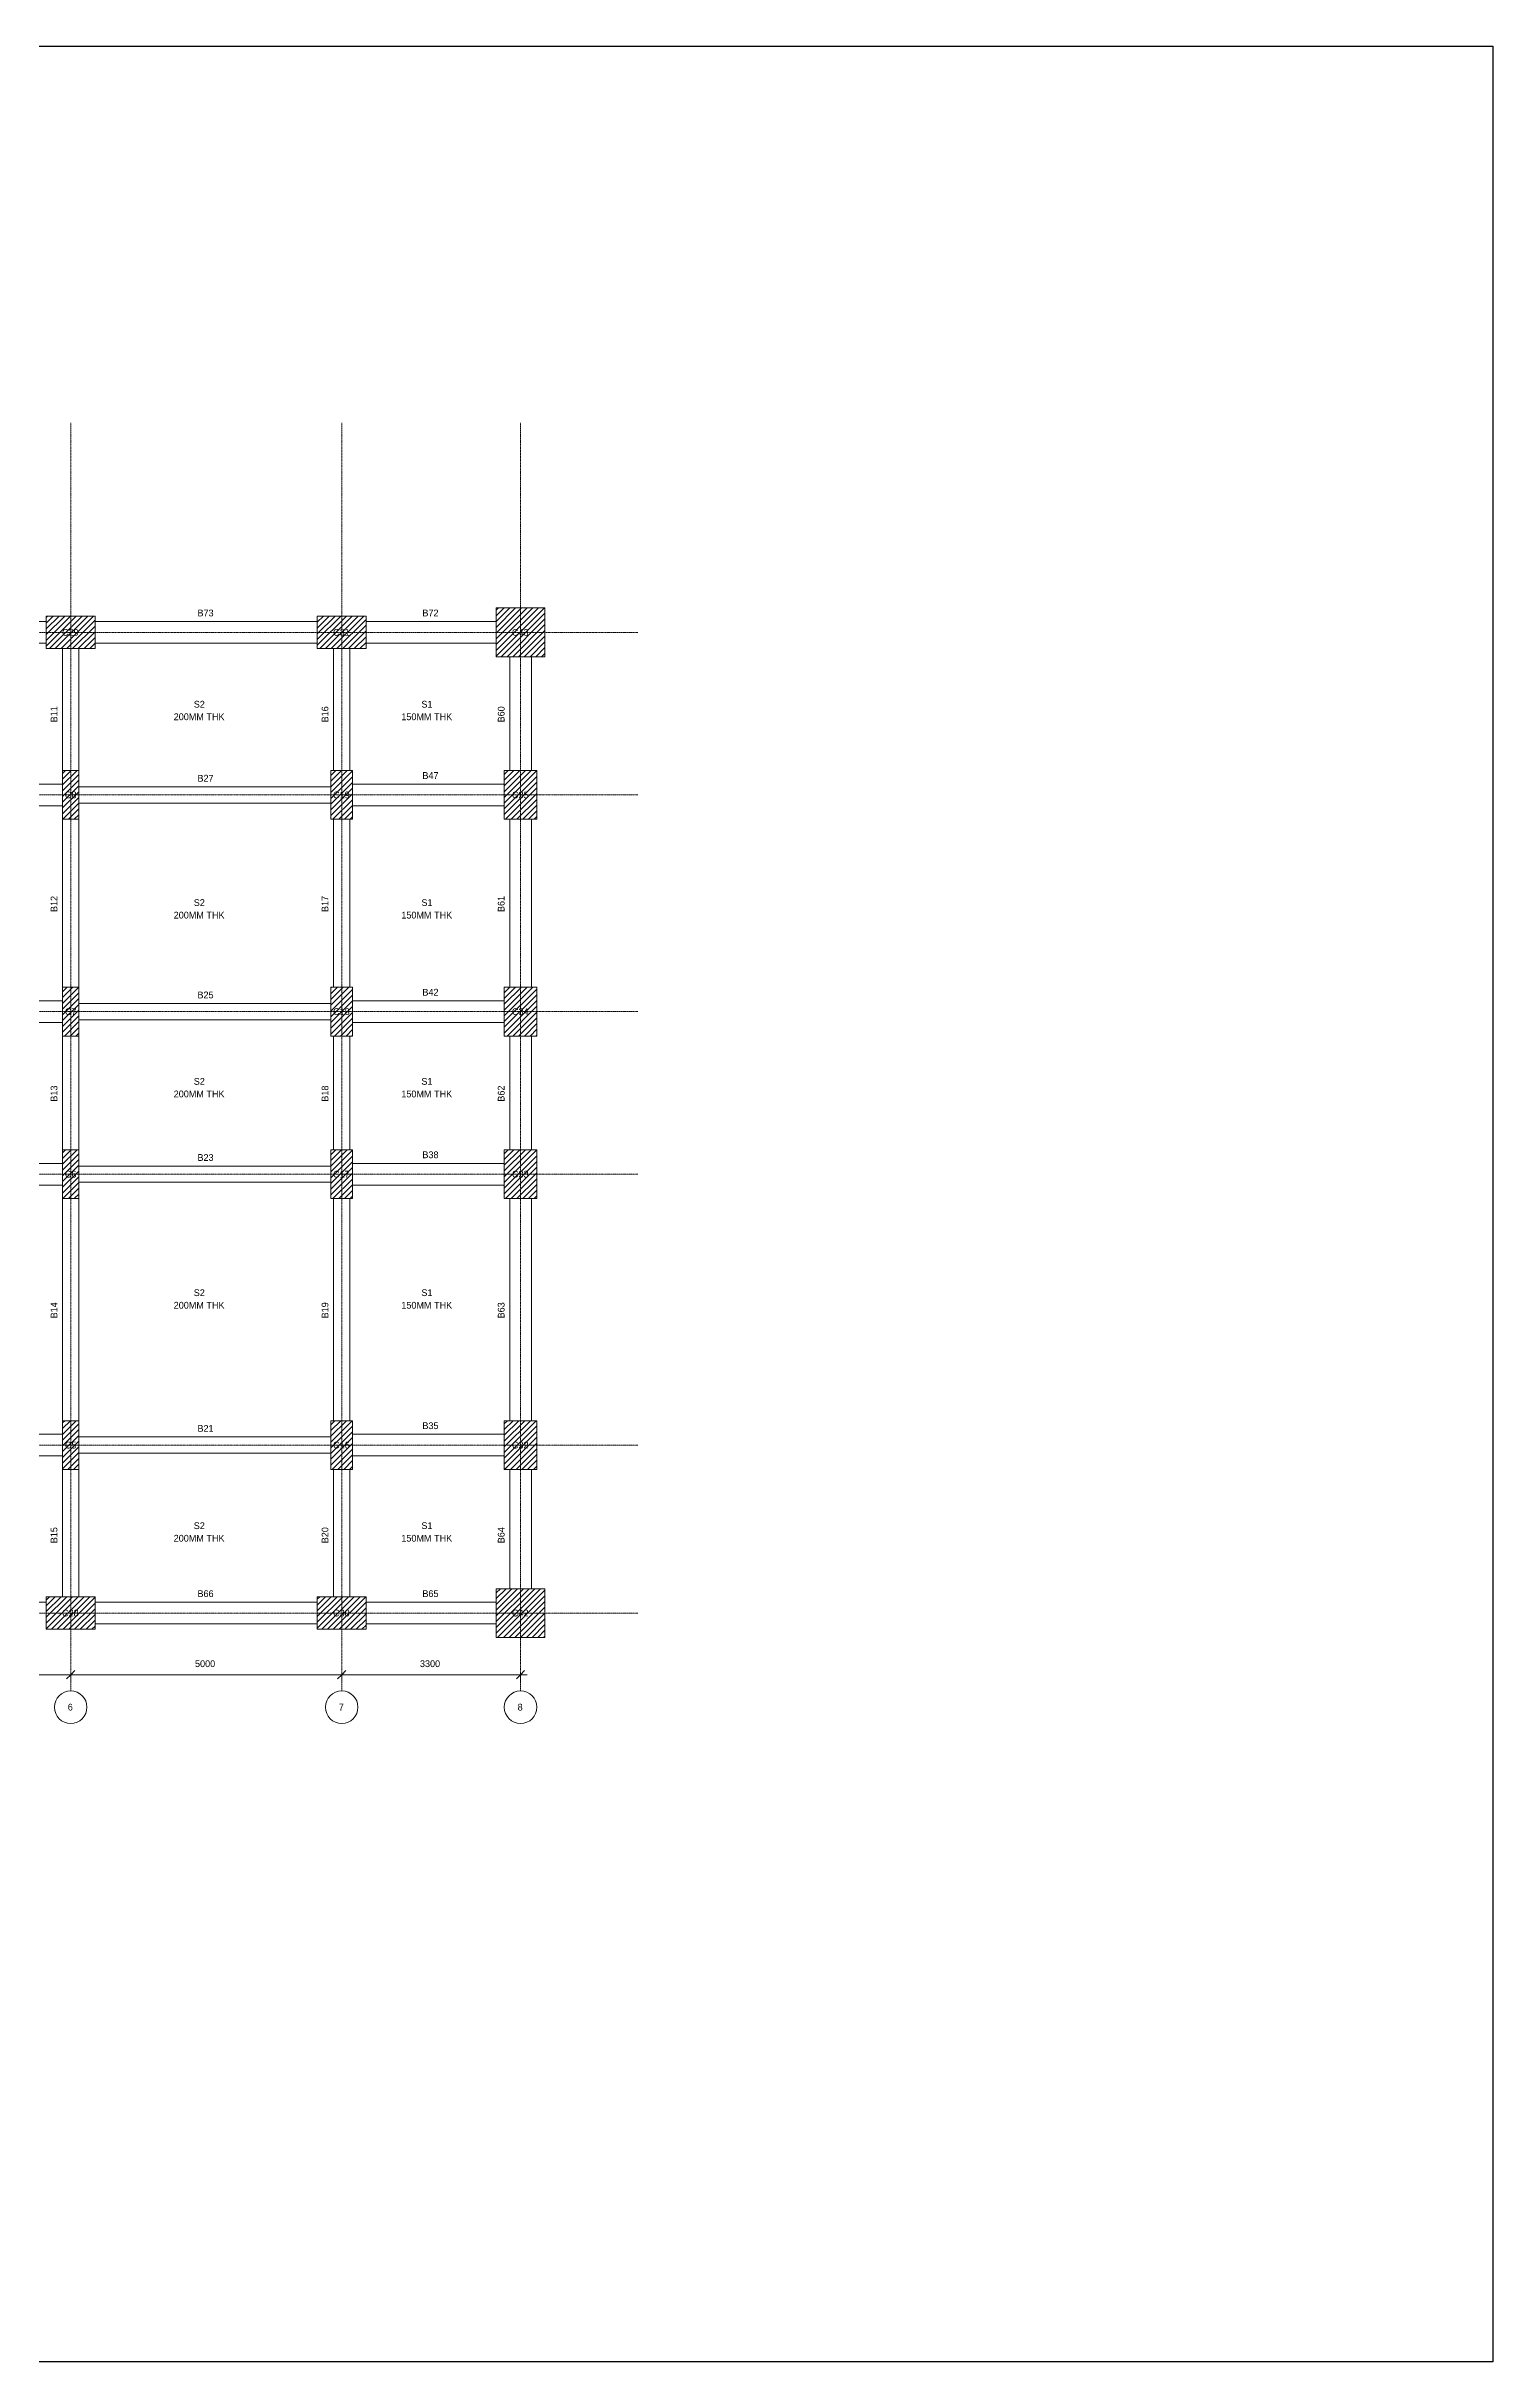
# Model space of a CAD drawing. Header units: millimetres. Extents: x -63539 to 256175, y -13917 to 28816.
# Drawn here: x 19550 to 46235, y -13917 to 28816 of the extents above; entities that cross this region are included whole.
import ezdxf

# ---------------------------------------------------------------- set-up
doc = ezdxf.new("R2010")
doc.units = ezdxf.units.MM
doc.linetypes.add('Grid Line', pattern=[22.225, 12.7, -3.175, 3.175, -3.175])
for name, color, linetype, lineweight in [('A-ANNO-DIMS', 211, 'Continuous', 9), ('A-ANNO-DIMS-50', 211, 'Continuous', 9), ('A-FLOR-IDEN', 11, 'Continuous', 9), ('Boundary', 40, 'Continuous', 30), ('S-BEAM', 12, 'Continuous', 18), ('S-BEAM-IDEN', 2, 'Continuous', 9), ('S-COLS', 52, 'Continuous', 18), ('S-COLS-IDEN', 171, 'Continuous', 9), ('S-GRID', 9, 'Continuous', 9), ('S-GRID-IDEN', 9, 'Continuous', 9)]:
    doc.layers.add(name, color=color, linetype=linetype, lineweight=lineweight)
doc.styles.add('JetBrains Mono', font='JetBrainsMono-VariableFont_wght.ttf', dxfattribs={"height": 125})
doc.dimstyles.new('Diagonal_-_2_5mm_JetBrains_Mono', dxfattribs={"dimscale": 304.8, "dimtxt": 176.918969, "dimasz": 0.492126, "dimexe": 0.393701, "dimexo": 0.246063, "dimgap": 0.287073, "dimtad": 1, "dimdec": 0, "dimzin": 0, "dimdsep": 46, "dimtxsty": 'JetBrains Mono', "dimblk1": 'OBLIQUE', "dimblk2": 'OBLIQUE', "dimsah": 1, "dimcen": 0.09, "dimdle": 0.393701, "dimazin": 0, "dimtfac": 1, "dimtdec": 4, "dimtix": 1, "dimtmove": 0, "dimatfit": 3, "dimfxl": 1, "dimtvp": 1, "dimtfill": 1, "dimtolj": 1, "dimtzin": 0, "dimarcsym": 2})
pattern_1 = [(45, (0, 0), (-53.03301, 53.03301), [])]

# ---------------------------------------------------------------- blocks, each defined once
blk = doc.blocks.new('Grid - M_Grid Head - Circle-24584-01 1st Floor Lvl_')
at = {"layer": 'S-GRID-IDEN'}
blk.add_circle((0, 0), 6, dxfattribs=at)
blk = doc.blocks.new('DIMBLOCK5-01 1st Floor Lvl_')
at = {"layer": 'A-ANNO-DIMS-50', "lineweight": 35, "transparency": 16777216}
for p, q in [((17000, -1237), (16925, -1312)), ((17000, -1237), (17075, -1162)), ((20000, -1237), (19925, -1312)), ((20000, -1237), (20075, -1162))]:
    blk.add_line(p, q, dxfattribs=at)
at = {"layer": 'A-ANNO-DIMS-50', "transparency": 16777216}
for p, q in [((17000, -1237), (17000, -1206)), ((17000, -1237), (20000, -1237)), ((17000, -1237), (17000, -1357)), ((20000, -1237), (20000, -1206)), ((20000, -1237), (20000, -1357))]:
    blk.add_line(p, q, dxfattribs=at)
at = {"layer": 'A-ANNO-DIMS-50', "color": 0, "transparency": 16777216, "insert": (18293, -972), "char_height": 125, "width": 496.29, "attachment_point": 1, "line_spacing_factor": 1.102871, "style": 'JetBrains Mono', "bg_fill": 3, "box_fill_scale": 1.25, "bg_fill_color": 9, "bg_fill_true_color": 13158600, "bg_fill_transparency": 0}
blk.add_mtext('3000', dxfattribs=at)
blk = doc.blocks.new('_Oblique')
at = {"color": 0, "linetype": 'ByBlock', "lineweight": -2}
blk.add_line((-0.5, -0.5), (0.5, 0.5), dxfattribs=at)
blk = doc.blocks.new('DIMBLOCK6-01 1st Floor Lvl_')
at = {"layer": 'A-ANNO-DIMS-50', "lineweight": 35, "transparency": 16777216}
for p, q in [((20000, -1237), (19925, -1312)), ((20000, -1237), (20075, -1162)), ((25000, -1237), (24925, -1312)), ((25000, -1237), (25075, -1162))]:
    blk.add_line(p, q, dxfattribs=at)
at = {"layer": 'A-ANNO-DIMS-50', "transparency": 16777216}
for p, q in [((20000, -1237), (20000, -1206)), ((20000, -1237), (25000, -1237)), ((20000, -1237), (20000, -1357)), ((25000, -1237), (25000, -1206)), ((25000, -1237), (25000, -1357))]:
    blk.add_line(p, q, dxfattribs=at)
at = {"layer": 'A-ANNO-DIMS-50', "color": 0, "transparency": 16777216, "insert": (22293, -972), "char_height": 125, "width": 496.29, "attachment_point": 1, "line_spacing_factor": 1.102871, "style": 'JetBrains Mono', "bg_fill": 3, "box_fill_scale": 1.25, "bg_fill_color": 9, "bg_fill_true_color": 13158600, "bg_fill_transparency": 0}
blk.add_mtext('5000', dxfattribs=at)
blk = doc.blocks.new('DIMBLOCK7-01 1st Floor Lvl_')
at = {"layer": 'A-ANNO-DIMS-50', "lineweight": 35, "transparency": 16777216}
for p, q in [((25000, -1237), (24925, -1312)), ((25000, -1237), (25075, -1162)), ((28300, -1237), (28225, -1312)), ((28300, -1237), (28375, -1162))]:
    blk.add_line(p, q, dxfattribs=at)
at = {"layer": 'A-ANNO-DIMS-50', "transparency": 16777216}
for p, q in [((25000, -1237), (25000, -1206)), ((25000, -1237), (28420, -1237)), ((25000, -1237), (25000, -1357)), ((28300, -1237), (28300, -1206)), ((28300, -1237), (28300, -1357))]:
    blk.add_line(p, q, dxfattribs=at)
at = {"layer": 'A-ANNO-DIMS-50', "color": 0, "transparency": 16777216, "insert": (26443, -972), "char_height": 125, "width": 496.29, "attachment_point": 1, "line_spacing_factor": 1.102871, "style": 'JetBrains Mono', "bg_fill": 3, "box_fill_scale": 1.25, "bg_fill_color": 9, "bg_fill_true_color": 13158600, "bg_fill_transparency": 0}
blk.add_mtext('3300', dxfattribs=at)

msp = doc.modelspace()

# ---------------------------------------------------------------- hatches: boundary and pattern name
at = {"layer": 'S-COLS'}
h = msp.add_hatch(dxfattribs=at)
h.set_pattern_fill('FP_1', color=8, style=0, pattern_type=2)
h.set_pattern_definition(pattern_1)
h.paths.add_polyline_path([(28750, 17550), (28750, 18450), (27850, 18450), (27850, 17550)])
h = msp.add_hatch(dxfattribs=at)
h.set_pattern_fill('FP_1', color=8, style=0, pattern_type=2)
h.set_pattern_definition(pattern_1)
h.paths.add_polyline_path([(20450, 17700), (20450, 18300), (19550, 18300), (19550, 17700)])
h = msp.add_hatch(dxfattribs=at)
h.set_pattern_fill('FP_1', color=8, style=0, pattern_type=2)
h.set_pattern_definition(pattern_1)
h.paths.add_polyline_path([(25450, 17700), (25450, 18300), (24550, 18300), (24550, 17700)])
h = msp.add_hatch(dxfattribs=at)
h.set_pattern_fill('FP_1', color=8, style=0, pattern_type=2)
h.set_pattern_definition(pattern_1)
h.paths.add_polyline_path([(20150, 14550), (20150, 15450), (19850, 15450), (19850, 14550)])
h = msp.add_hatch(dxfattribs=at)
h.set_pattern_fill('FP_1', color=8, style=0, pattern_type=2)
h.set_pattern_definition(pattern_1)
h.paths.add_polyline_path([(25200, 14550), (25200, 15450), (24800, 15450), (24800, 14550)])
h = msp.add_hatch(dxfattribs=at)
h.set_pattern_fill('FP_1', color=8, style=0, pattern_type=2)
h.set_pattern_definition(pattern_1)
h.paths.add_polyline_path([(28600, 14550), (28600, 15450), (28000, 15450), (28000, 14550)])
h = msp.add_hatch(dxfattribs=at)
h.set_pattern_fill('FP_1', color=8, style=0, pattern_type=2)
h.set_pattern_definition(pattern_1)
h.paths.add_polyline_path([(20150, 10550), (20150, 11450), (19850, 11450), (19850, 10550)])
h = msp.add_hatch(dxfattribs=at)
h.set_pattern_fill('FP_1', color=8, style=0, pattern_type=2)
h.set_pattern_definition(pattern_1)
h.paths.add_polyline_path([(25200, 10550), (25200, 11450), (24800, 11450), (24800, 10550)])
h = msp.add_hatch(dxfattribs=at)
h.set_pattern_fill('FP_1', color=8, style=0, pattern_type=2)
h.set_pattern_definition(pattern_1)
h.paths.add_polyline_path([(28600, 10550), (28600, 11450), (28000, 11450), (28000, 10550)])
h = msp.add_hatch(dxfattribs=at)
h.set_pattern_fill('FP_1', color=8, style=0, pattern_type=2)
h.set_pattern_definition(pattern_1)
h.paths.add_polyline_path([(20150, 7550), (20150, 8450), (19850, 8450), (19850, 7550)])
h = msp.add_hatch(dxfattribs=at)
h.set_pattern_fill('FP_1', color=8, style=0, pattern_type=2)
h.set_pattern_definition(pattern_1)
h.paths.add_polyline_path([(25200, 7550), (25200, 8450), (24800, 8450), (24800, 7550)])
h = msp.add_hatch(dxfattribs=at)
h.set_pattern_fill('FP_1', color=8, style=0, pattern_type=2)
h.set_pattern_definition(pattern_1)
h.paths.add_polyline_path([(28600, 7550), (28600, 8450), (28000, 8450), (28000, 7550)])
h = msp.add_hatch(dxfattribs=at)
h.set_pattern_fill('FP_1', color=8, style=0, pattern_type=2)
h.set_pattern_definition(pattern_1)
h.paths.add_polyline_path([(20150, 2550), (20150, 3450), (19850, 3450), (19850, 2550)])
h = msp.add_hatch(dxfattribs=at)
h.set_pattern_fill('FP_1', color=8, style=0, pattern_type=2)
h.set_pattern_definition(pattern_1)
h.paths.add_polyline_path([(25200, 2550), (25200, 3450), (24800, 3450), (24800, 2550)])
h = msp.add_hatch(dxfattribs=at)
h.set_pattern_fill('FP_1', color=8, style=0, pattern_type=2)
h.set_pattern_definition(pattern_1)
h.paths.add_polyline_path([(28600, 2550), (28600, 3450), (28000, 3450), (28000, 2550)])
h = msp.add_hatch(dxfattribs=at)
h.set_pattern_fill('FP_1', color=8, style=0, pattern_type=2)
h.set_pattern_definition(pattern_1)
h.paths.add_polyline_path([(20450, -400), (20450, 200), (19550, 200), (19550, -400)])
h = msp.add_hatch(dxfattribs=at)
h.set_pattern_fill('FP_1', color=8, style=0, pattern_type=2)
h.set_pattern_definition(pattern_1)
h.paths.add_polyline_path([(25450, -400), (25450, 200), (24550, 200), (24550, -400)])
h = msp.add_hatch(dxfattribs=at)
h.set_pattern_fill('FP_1', color=8, style=0, pattern_type=2)
h.set_pattern_definition(pattern_1)
h.paths.add_polyline_path([(28750, -550), (28750, 350), (27850, 350), (27850, -550)])

# ---------------------------------------------------------------- linework, layer by layer
at = {"layer": 'S-BEAM'}
for p, q in [((19550, 18200), (17450, 18200)), ((19550, 17800), (19550, 18200)), ((20450, 18200), (20450, 17800)), ((24550, 18200), (20450, 18200)), ((24550, 17800), (24550, 18200)), ((25450, 18200), (25450, 17800)), ((27850, 18200), (25450, 18200)), ((27850, 17800), (27850, 18200)), ((17450, 17800), (19550, 17800)), ((20150, 17700), (19850, 17700)), ((19850, 17700), (19850, 15450)), ((20150, 15450), (20150, 17700)), ((20450, 17800), (24550, 17800)), ((25150, 17700), (24850, 17700)), ((24850, 17700), (24850, 15450)), ((25150, 15450), (25150, 17700)), ((25450, 17800), (27850, 17800)), ((28500, 17550), (28100, 17550)), ((28100, 17550), (28100, 15450)), ((28500, 15450), (28500, 17550)), ((19850, 15450), (20150, 15450)), ((24850, 15450), (25150, 15450)), ((28100, 15450), (28500, 15450)), ((19850, 15200), (17403.1, 15200)), ((19850, 14800), (19850, 15200)), ((20150, 15150), (20150, 14850)), ((24800, 15150), (20150, 15150)), ((24800, 14850), (24800, 15150)), ((25200, 15200), (25200, 14800)), ((28000, 15200), (25200, 15200)), ((28000, 14800), (28000, 15200)), ((17403.1, 14800), (19850, 14800)), ((20150, 14550), (19850, 14550)), ((19850, 14550), (19850, 11450)), ((20150, 14850), (24800, 14850)), ((20150, 11450), (20150, 14550)), ((25150, 14550), (24850, 14550)), ((24850, 14550), (24850, 11450)), ((25150, 11450), (25150, 14550)), ((25200, 14800), (28000, 14800)), ((28500, 14550), (28100, 14550)), ((28100, 14550), (28100, 11450)), ((28500, 11450), (28500, 14550)), ((19850, 11200), (17403.1, 11200)), ((19850, 11450), (20150, 11450)), ((19850, 10800), (19850, 11200)), ((20150, 11150), (20150, 10850)), ((24800, 11150), (20150, 11150)), ((24800, 10850), (24800, 11150)), ((24850, 11450), (25150, 11450)), ((25200, 11200), (25200, 10800)), ((28000, 11200), (25200, 11200)), ((28000, 10800), (28000, 11200)), ((28100, 11450), (28500, 11450)), ((17403.1, 10800), (19850, 10800)), ((20150, 10850), (24800, 10850)), ((25200, 10800), (28000, 10800)), ((20150, 10550), (19850, 10550)), ((19850, 10550), (19850, 8450)), ((20150, 8450), (20150, 10550)), ((25150, 10550), (24850, 10550)), ((24850, 10550), (24850, 8450)), ((25150, 8450), (25150, 10550)), ((28500, 10550), (28100, 10550)), ((28100, 10550), (28100, 8450)), ((28500, 8450), (28500, 10550)), ((19850, 8200), (17450, 8200)), ((19850, 8450), (20150, 8450)), ((19850, 7800), (19850, 8200)), ((20150, 8150), (20150, 7850)), ((24800, 8150), (20150, 8150)), ((24800, 7850), (24800, 8150)), ((24850, 8450), (25150, 8450)), ((25200, 8200), (25200, 7800)), ((28000, 8200), (25200, 8200)), ((28000, 7800), (28000, 8200)), ((28100, 8450), (28500, 8450)), ((17450, 7800), (19850, 7800)), ((20150, 7850), (24800, 7850)), ((25200, 7800), (28000, 7800)), ((20150, 7550), (19850, 7550)), ((19850, 7550), (19850, 3450)), ((20150, 3450), (20150, 7550)), ((25150, 7550), (24850, 7550)), ((24850, 7550), (24850, 3450)), ((25150, 3450), (25150, 7550)), ((28500, 7550), (28100, 7550)), ((28100, 7550), (28100, 3450)), ((28500, 3450), (28500, 7550)), ((19850, 3450), (20150, 3450)), ((24850, 3450), (25150, 3450)), ((28100, 3450), (28500, 3450)), ((19850, 3200), (17200, 3200)), ((19850, 2800), (19850, 3200)), ((20150, 3150), (20150, 2850)), ((24800, 3150), (20150, 3150)), ((24800, 2850), (24800, 3150)), ((25200, 3200), (25200, 2800)), ((28000, 3200), (25200, 3200)), ((28000, 2800), (28000, 3200)), ((17200, 2800), (19850, 2800)), ((20150, 2850), (24800, 2850)), ((25200, 2800), (28000, 2800)), ((20150, 2550), (19850, 2550)), ((19850, 2550), (19850, 200)), ((20150, 200), (20150, 2550)), ((25150, 2550), (24850, 2550)), ((24850, 2550), (24850, 200)), ((25150, 200), (25150, 2550)), ((28500, 2550), (28100, 2550)), ((28100, 2550), (28100, 350)), ((28500, 350), (28500, 2550)), ((19550, 100), (17200, 100)), ((19550, -300), (19550, 100)), ((19850, 200), (20150, 200)), ((20450, 100), (20450, -300)), ((24550, 100), (20450, 100)), ((24550, -300), (24550, 100)), ((24850, 200), (25150, 200)), ((25450, 100), (25450, -300)), ((27850, 100), (25450, 100)), ((27850, -300), (27850, 100)), ((28100, 350), (28500, 350)), ((20450, -300), (24550, -300)), ((25450, -300), (27850, -300))]:
    msp.add_line(p, q, dxfattribs=at)
at = {"layer": 'S-COLS'}
for p, q in [((27850, 18450), (28750, 18450)), ((27850, 17550), (27850, 18450)), ((28750, 18450), (28750, 17550)), ((19550, 18300), (20450, 18300)), ((19550, 17700), (19550, 18300)), ((20450, 18300), (20450, 17700)), ((24550, 18300), (25450, 18300)), ((24550, 17700), (24550, 18300)), ((25450, 18300), (25450, 17700)), ((20450, 17700), (19550, 17700)), ((25450, 17700), (24550, 17700)), ((28750, 17550), (27850, 17550)), ((19850, 15450), (20150, 15450)), ((19850, 14550), (19850, 15450)), ((20150, 15450), (20150, 14550)), ((24800, 15450), (25200, 15450)), ((24800, 14550), (24800, 15450)), ((25200, 15450), (25200, 14550)), ((28000, 15450), (28600, 15450)), ((28000, 14550), (28000, 15450)), ((28600, 15450), (28600, 14550)), ((20150, 14550), (19850, 14550)), ((25200, 14550), (24800, 14550)), ((28600, 14550), (28000, 14550)), ((19850, 11450), (20150, 11450)), ((19850, 10550), (19850, 11450)), ((20150, 11450), (20150, 10550)), ((24800, 11450), (25200, 11450)), ((24800, 10550), (24800, 11450)), ((25200, 11450), (25200, 10550)), ((28000, 11450), (28600, 11450)), ((28000, 10550), (28000, 11450)), ((28600, 11450), (28600, 10550)), ((20150, 10550), (19850, 10550)), ((25200, 10550), (24800, 10550)), ((28600, 10550), (28000, 10550)), ((19850, 8450), (20150, 8450)), ((19850, 7550), (19850, 8450)), ((20150, 8450), (20150, 7550)), ((24800, 8450), (25200, 8450)), ((24800, 7550), (24800, 8450)), ((25200, 8450), (25200, 7550)), ((28000, 8450), (28600, 8450)), ((28000, 7550), (28000, 8450)), ((28600, 8450), (28600, 7550)), ((20150, 7550), (19850, 7550)), ((25200, 7550), (24800, 7550)), ((28600, 7550), (28000, 7550)), ((19850, 3450), (20150, 3450)), ((19850, 2550), (19850, 3450)), ((20150, 3450), (20150, 2550)), ((24800, 3450), (25200, 3450)), ((24800, 2550), (24800, 3450)), ((25200, 3450), (25200, 2550)), ((28000, 3450), (28600, 3450)), ((28000, 2550), (28000, 3450)), ((28600, 3450), (28600, 2550)), ((20150, 2550), (19850, 2550)), ((25200, 2550), (24800, 2550)), ((28600, 2550), (28000, 2550)), ((19550, 200), (20450, 200)), ((19550, -400), (19550, 200)), ((20450, 200), (20450, -400)), ((24550, 200), (25450, 200)), ((24550, -400), (24550, 200)), ((25450, 200), (25450, -400)), ((27850, 350), (28750, 350)), ((27850, -550), (27850, 350)), ((28750, 350), (28750, -550)), ((20450, -400), (19550, -400)), ((25450, -400), (24550, -400)), ((28750, -550), (27850, -550))]:
    msp.add_line(p, q, dxfattribs=at)
at = {"layer": 'S-GRID', "linetype": 'Grid Line'}
for p, q in [((30464.7, 18000), (-1522.2, 18000)), ((30464.7, 15000), (-1522.2, 15000)), ((30464.7, 11000), (-1522.2, 11000)), ((30464.7, 8000), (-1522.2, 8000)), ((30464.7, 3000), (-1522.2, 3000)), ((30464.7, -100), (-1522.2, -100))]:
    msp.add_line(p, q, dxfattribs=at)

# ---------------------------------------------------------------- block references
at = {"layer": 'S-GRID-IDEN', "xscale": 49.99999999999998, "yscale": 49.99999999999998, "zscale": 49.99999999999998, "rotation": 180}
for p in [(20000, -1837.1), (25000, -1837.1), (28300, -1837.1)]:
    msp.add_blockref('Grid - M_Grid Head - Circle-24584-01 1st Floor Lvl_', p, dxfattribs=at)

# ---------------------------------------------------------------- texts
at = {"layer": 'A-FLOR-IDEN', "char_height": 125, "width": 256.54, "attachment_point": 1, "style": 'JetBrains Mono', "bg_fill": 3, "box_fill_scale": 1.25, "bg_fill_color": 9, "bg_fill_true_color": 13158600, "bg_fill_transparency": 0}
for s, insert in [('S2', (22270.1, 16736.1)), ('S1', (26470.1, 16736.1)), ('S2', (22270.1, 13075.3)), ('S1', (26470.1, 13075.3)), ('S2', (22270.1, 9775.3)), ('S1', (26470.1, 9775.3)), ('S2', (22270.1, 5875.3)), ('S1', (26470.1, 5875.3)), ('S2', (22270.1, 1575.3)), ('S1', (26470.1, 1575.3))]:
    msp.add_mtext(s, dxfattribs=dict(at, insert=insert))
at = {"layer": 'S-BEAM-IDEN', "char_height": 125, "width": 384.81, "attachment_point": 1, "style": 'JetBrains Mono'}
for s, insert in [('B73', (22338.3, 18420.6)), ('B72', (26488.3, 18420.6)), ('B47', (26488.3, 15420.6)), ('B27', (22338.3, 15370.6)), ('B25', (22338.3, 11370.6)), ('B42', (26488.3, 11420.6)), ('B23', (22338.3, 8370.6)), ('B38', (26488.3, 8420.6)), ('B35', (26488.3, 3420.6)), ('B21', (22338.3, 3370.6)), ('B66', (22338.3, 320.6)), ('B65', (26488.3, 320.6))]:
    msp.add_mtext(s, dxfattribs=dict(at, insert=insert))
at = {"layer": 'S-BEAM-IDEN', "char_height": 125, "width": 384.81, "attachment_point": 1, "rotation": 90, "style": 'JetBrains Mono'}
for s, insert in [('B11', (19629.4, 16338.3)), ('B16', (24629.4, 16338.3)), ('B60', (27879.4, 16338.3)), ('B12', (19629.4, 12838.3)), ('B17', (24629.4, 12838.3)), ('B61', (27879.4, 12838.3)), ('B13', (19629.4, 9338.3)), ('B18', (24629.4, 9338.3)), ('B62', (27879.4, 9338.3)), ('B14', (19629.4, 5338.3)), ('B19', (24629.4, 5338.3)), ('B63', (27879.4, 5338.3)), ('B15', (19629.4, 1188.3)), ('B20', (24629.4, 1188.3)), ('B64', (27879.4, 1188.3))]:
    msp.add_mtext(s, dxfattribs=dict(at, insert=insert))
at = {"layer": 'S-COLS-IDEN', "char_height": 125, "attachment_point": 1, "style": 'JetBrains Mono'}
for s, insert, width in [('C29', (19840.2, 18062.7), 384.81), ('C31', (24840.2, 18062.7), 384.81), ('C43', (28140.2, 18062.7), 384.81), ('C8', (19893.2, 15062.7), 256.54), ('C19', (24840.2, 15062.7), 384.81), ('C35', (28140.2, 15062.7), 384.81), ('C7', (19893.2, 11062.7), 256.54), ('C18', (24840.2, 11062.7), 384.81), ('C34', (28140.2, 11062.7), 384.81), ('C6', (19893.2, 8062.7), 256.54), ('C17', (24840.2, 8062.7), 384.81), ('C33', (28140.2, 8062.7), 384.81), ('C5', (19893.2, 3062.7), 256.54), ('C16', (24840.2, 3062.7), 384.81), ('C32', (28140.2, 3062.7), 384.81), ('C28', (19840.2, -37.3), 384.81), ('C30', (24840.2, -37.3), 384.81), ('C42', (28140.2, -37.3), 384.81)]:
    msp.add_mtext(s, dxfattribs=dict(at, insert=insert, width=width))

# ---------------------------------------------------------------- next in the draw order: texts
at = {"layer": 'A-FLOR-IDEN', "char_height": 125, "width": 1154.43, "attachment_point": 1, "style": 'JetBrains Mono', "bg_fill": 3, "box_fill_scale": 1.25, "bg_fill_color": 9, "bg_fill_true_color": 13158600, "bg_fill_transparency": 0}
for s, insert in [('200MM THK', (21899.6, 16504.6)), ('150MM THK', (26099.6, 16504.6)), ('200MM THK', (21899.6, 12843.8)), ('150MM THK', (26099.6, 12843.8)), ('200MM THK', (21899.6, 9543.8)), ('150MM THK', (26099.6, 9543.8)), ('200MM THK', (21899.6, 5643.8)), ('150MM THK', (26099.6, 5643.8)), ('200MM THK', (21899.6, 1343.8)), ('150MM THK', (26099.6, 1343.8))]:
    msp.add_mtext(s, dxfattribs=dict(at, insert=insert))
at = {"layer": 'S-GRID-IDEN', "char_height": 125, "width": 128.27, "attachment_point": 1, "style": 'JetBrains Mono', "bg_fill": 3, "box_fill_scale": 1.25, "bg_fill_color": 9, "bg_fill_true_color": 13158600, "bg_fill_transparency": 0}
for s, insert in [('6', (19945.6, -1773.7)), ('7', (24945.6, -1773.7)), ('8', (28245.6, -1773.7))]:
    msp.add_mtext(s, dxfattribs=dict(at, insert=insert))

# ---------------------------------------------------------------- next in the draw order: linework, layer by layer
at = {"layer": 'S-GRID', "linetype": 'Grid Line'}
for p, q in [((20000, 21865.2), (20000, -1537.1)), ((25000, 21865.2), (25000, -1537.1)), ((28300, 21865.2), (28300, -1537.1))]:
    msp.add_line(p, q, dxfattribs=at)

# ---------------------------------------------------------------- next in the draw order: dimensions: what is measured, and where the dimension line sits
at = {"layer": 'A-ANNO-DIMS'}
dim = msp.add_linear_dim(base=(20000, -1237.1), p1=(17000, -1131.1), p2=(20000, -1131.1), dimstyle='Diagonal_-_2_5mm_JetBrains_Mono', override={"dimpost": '<>', "dimfxl": 3000}, dxfattribs=at)
dim.commit()
dim.dimension.update_dxf_attribs({"geometry": 'DIMBLOCK5-01 1st Floor Lvl_', "text_midpoint": (18500, -1085.4)})

# ---------------------------------------------------------------- next in the draw order: dimensions: what is measured, and where the dimension line sits
dim = msp.add_linear_dim(base=(25000, -1237.1), p1=(20000, -1131.1), p2=(25000, -1131.1), dimstyle='Diagonal_-_2_5mm_JetBrains_Mono', override={"dimpost": '<>', "dimfxl": 5000}, dxfattribs=at)
dim.commit()
dim.dimension.update_dxf_attribs({"geometry": 'DIMBLOCK6-01 1st Floor Lvl_', "text_midpoint": (22500, -1085.4)})

# ---------------------------------------------------------------- next in the draw order: dimensions: what is measured, and where the dimension line sits
dim = msp.add_linear_dim(base=(28300, -1237.1), p1=(25000, -1131.1), p2=(28300, -1131.1), dimstyle='Diagonal_-_2_5mm_JetBrains_Mono', override={"dimpost": '<>', "dimfxl": 3300}, dxfattribs=at)
dim.commit()
dim.dimension.update_dxf_attribs({"geometry": 'DIMBLOCK7-01 1st Floor Lvl_', "text_midpoint": (26650, -1085.4)})

# ---------------------------------------------------------------- next in the draw order: linework, layer by layer
at = {"layer": 'Boundary'}
msp.add_lwpolyline([(-15278.5, 28816.5), (46234.6, 28816.5), (46234.6, -13916.7), (-15278.5, -13916.7)], close=True, dxfattribs=at)

doc.saveas('drawing.dxf')
